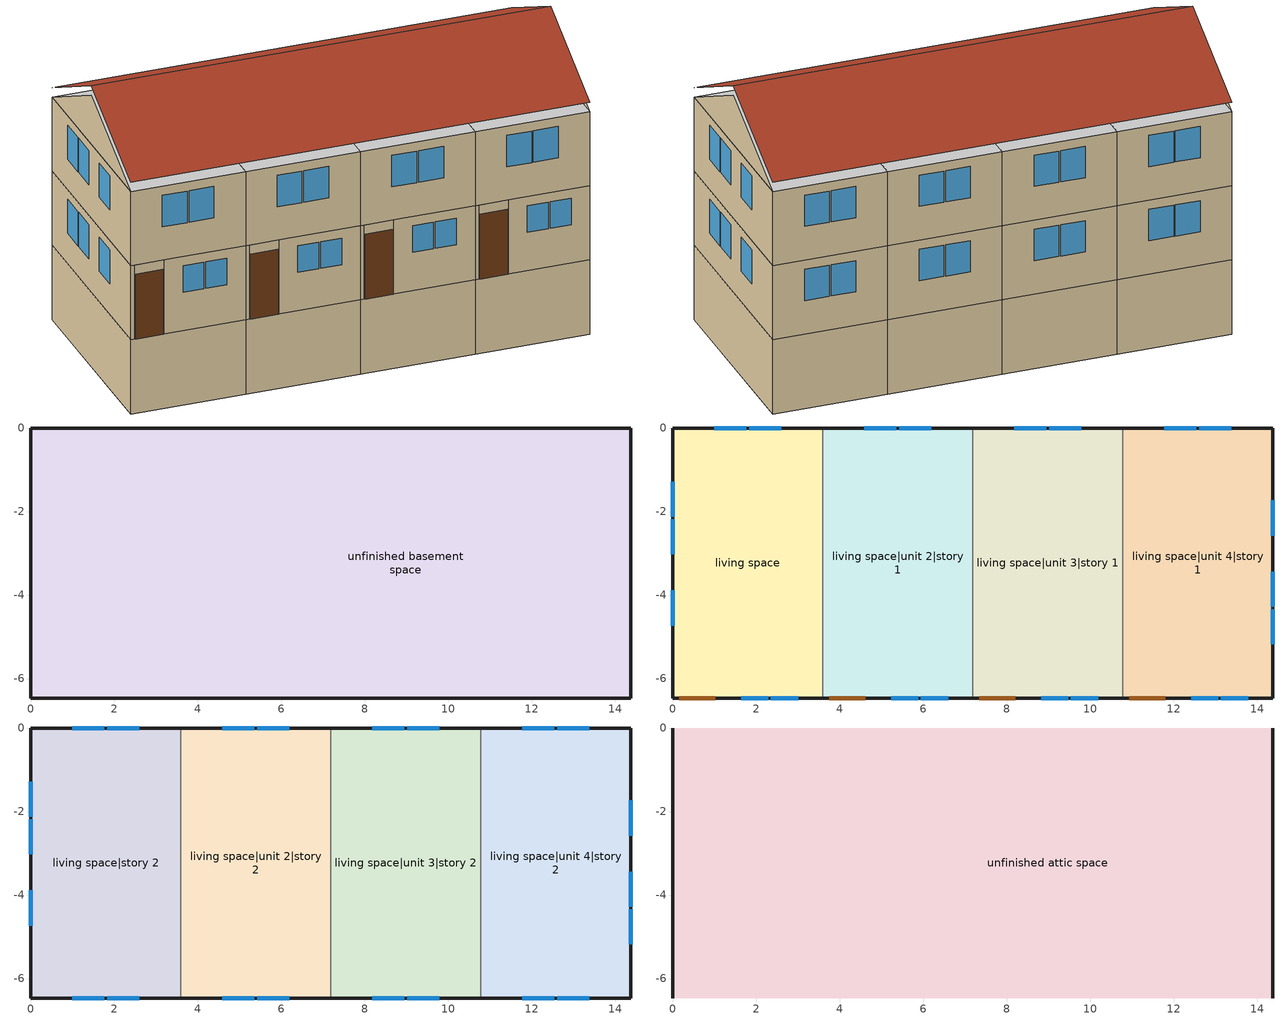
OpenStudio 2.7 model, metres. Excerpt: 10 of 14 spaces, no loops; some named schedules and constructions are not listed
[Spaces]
unfinished basement space
 floor foundation (FloorFndGrndUnfinB): 0,-6.47 0,0 3.59,0 3.59,-6.47 z-2.44
 floor foundation (FloorFndGrndUnfinB 3): 3.59,-6.47 3.59,0 7.18,0 7.18,-6.47 z-2.44
 floor foundation (FloorFndGrndUnfinB 1): 7.18,-6.47 7.18,0 10.78,0 10.78,-6.47 z-2.44
 floor foundation (FloorFndGrndUnfinB 2): 10.78,-6.47 10.78,0 14.37,0 14.37,-6.47 z-2.44
 wall foundation (WallFndGrndUnfinB): 3.59,0 0,0 0,-6.47 3.59,-6.47 z-2.44:0
 wall foundation (WallFndGrndUnfinB 3): 7.18,0 3.59,0 / 3.59,-6.47 7.18,-6.47 z-2.44:0
 wall foundation (WallFndGrndUnfinB 1): 10.78,0 7.18,0 / 7.18,-6.47 10.78,-6.47 z-2.44:0
 wall foundation (WallFndGrndUnfinB 2): 10.78,-6.47 14.37,-6.47 14.37,0 10.78,0 z-2.44:0
living space
 floor to unfinished basement space (FloorUnfinBInsFin Reversed): 0,-6.47 0,0 3.59,0 3.59,-6.47 z0
 wall outside (WallExtInsFin): 3.59,0 0,0 0,-6.47 0.13,-6.47 1.05,-6.47 3.59,-6.47 z0:2.44
 wall to living space|unit 2|story 1 (WallIntFinUninsFin Reversed): 3.59,-6.47 3.59,0 z0:2.44
 window (WindowConstruction): 1.64,-6.47 2.29,-6.47 / 2.35,-6.47 3,-6.47 z1.26:2.13; 2.6,0 1.83,0 / 1.77,0 1,0 z1.11:2.13; 0,-1.28 0,-2.12 / 0,-2.19 0,-3.03 / 0,-3.89 0,-4.73 z1.01:2.13
 door (Door): 0.15,-6.47 1.02,-6.47 z0:2.13
living space|unit 2|story 1
 floor to unfinished basement space (FloorUnfinBInsFin Reversed): 3.59,-6.47 3.59,0 7.18,0 7.18,-6.47 z0
 wall outside (WallExtInsFin): 7.18,0 3.59,0 / 3.59,-6.47 3.72,-6.47 4.64,-6.47 7.18,-6.47 z0:2.44
 wall to living space|unit 3|story 1 (WallIntFinUninsFin Reversed): 7.18,-6.47 7.18,0 z0:2.44
 window (WindowConstruction): 5.23,-6.47 5.88,-6.47 / 5.94,-6.47 6.6,-6.47 z1.26:2.13; 6.19,0 5.42,0 / 5.36,0 4.59,0 z1.11:2.13
 door (Door): 3.74,-6.47 4.62,-6.47 z0:2.13
living space|unit 3|story 1
 floor to unfinished basement space (FloorUnfinBInsFin Reversed): 7.18,-6.47 7.18,0 10.78,0 10.78,-6.47 z0
 wall outside (WallExtInsFin): 10.78,0 7.18,0 / 7.18,-6.47 7.31,-6.47 8.23,-6.47 10.78,-6.47 z0:2.44
 wall to living space|unit 4|story 1 (WallIntFinUninsFin Reversed): 10.78,-6.47 10.78,0 z0:2.44
 window (WindowConstruction): 8.82,-6.47 9.47,-6.47 / 9.54,-6.47 10.19,-6.47 z1.26:2.13; 9.78,0 9.01,0 / 8.95,0 8.18,0 z1.11:2.13
 door (Door): 7.34,-6.47 8.21,-6.47 z0:2.13
living space|unit 4|story 1
 floor to unfinished basement space (FloorUnfinBInsFin Reversed): 10.78,-6.47 10.78,0 14.37,0 14.37,-6.47 z0
 wall outside (WallExtInsFin): 10.78,-6.47 10.9,-6.47 11.82,-6.47 14.37,-6.47 14.37,0 10.78,0 z0:2.44
 window (WindowConstruction): 12.41,-6.47 13.07,-6.47 / 13.13,-6.47 13.78,-6.47 z1.26:2.13; 13.37,0 12.6,0 / 12.54,0 11.77,0 z1.11:2.13; 14.37,-5.18 14.37,-4.34 / 14.37,-4.28 14.37,-3.44 / 14.37,-2.58 14.37,-1.73 z1.01:2.13
 door (Door): 10.93,-6.47 11.8,-6.47 z0:2.13
living space|story 2
 floor to living space (FloorFinUninsFin): 0,-6.47 0,0 3.59,0 3.59,-6.47 z2.44
 wall outside (WallExtInsFin): 3.59,0 0,0 0,-6.47 3.59,-6.47 z2.44:4.88
 wall to living space|unit 2|story 2 (WallIntFinUninsFin Reversed): 3.59,-6.47 3.59,0 z2.44:4.88
 window (WindowConstruction): 0.99,-6.47 1.77,-6.47 / 1.83,-6.47 2.6,-6.47 z3.54:4.57; 2.6,0 1.83,0 / 1.77,0 1,0 z3.55:4.57; 0,-1.28 0,-2.12 / 0,-2.19 0,-3.03 / 0,-3.89 0,-4.73 z3.45:4.57
living space|unit 2|story 2
 floor to living space|unit 2|story 1 (FloorFinUninsFin): 3.59,-6.47 3.59,0 7.18,0 7.18,-6.47 z2.44
 wall outside (WallExtInsFin): 7.18,0 3.59,0 / 3.59,-6.47 7.18,-6.47 z2.44:4.88
 wall to living space|unit 3|story 2 (WallIntFinUninsFin Reversed): 7.18,-6.47 7.18,0 z2.44:4.88
 window (WindowConstruction): 4.58,-6.47 5.36,-6.47 / 5.42,-6.47 6.2,-6.47 z3.54:4.57; 6.19,0 5.42,0 / 5.36,0 4.59,0 z3.55:4.57
living space|unit 3|story 2
 floor to living space|unit 3|story 1 (FloorFinUninsFin): 7.18,-6.47 7.18,0 10.78,0 10.78,-6.47 z2.44
 wall outside (WallExtInsFin): 10.78,0 7.18,0 / 7.18,-6.47 10.78,-6.47 z2.44:4.88
 wall to living space|unit 4|story 2 (WallIntFinUninsFin Reversed): 10.78,-6.47 10.78,0 z2.44:4.88
 window (WindowConstruction): 8.17,-6.47 8.95,-6.47 / 9.01,-6.47 9.79,-6.47 z3.54:4.57; 9.78,0 9.01,0 / 8.95,0 8.18,0 z3.55:4.57
living space|unit 4|story 2
 floor to living space|unit 4|story 1 (FloorFinUninsFin): 10.78,-6.47 10.78,0 14.37,0 14.37,-6.47 z2.44
 wall outside (WallExtInsFin): 10.78,-6.47 14.37,-6.47 14.37,0 10.78,0 z2.44:4.88
 window (WindowConstruction): 11.76,-6.47 12.54,-6.47 / 12.6,-6.47 13.38,-6.47 z3.54:4.57; 13.37,0 12.6,0 / 12.54,0 11.77,0 z3.55:4.57; 14.37,-5.18 14.37,-4.34 / 14.37,-4.28 14.37,-3.44 / 14.37,-2.58 14.37,-1.73 z3.45:4.57
unfinished attic space
 floor to living space|story 2 (FloorFinInsUnfinAttic): 3.59,0 3.59,-6.47 0,-6.47 0,0 z4.88
 floor to living space|unit 2|story 2 (FloorFinInsUnfinAttic): 7.18,0 7.18,-6.47 3.59,-6.47 3.59,0 z4.88
 floor to living space|unit 3|story 2 (FloorFinInsUnfinAttic): 10.78,0 10.78,-6.47 7.18,-6.47 7.18,0 z4.88
 floor to living space|unit 4|story 2 (FloorFinInsUnfinAttic): 14.37,0 14.37,-6.47 10.78,-6.47 10.78,0 z4.88
 wall outside (WallExtUninsUnfin): 0,-3.23,6.49 0,0,4.88 0,-6.47,4.88; 14.37,-3.23,6.49 14.37,-6.47,4.88 14.37,0,4.88
 roof outside (RoofUnfinInsExt): 0,-3.23,6.8 14.37,-3.23,6.8 14.37,0,5.18 0,0,5.18; 14.37,-3.23,6.8 0,-3.23,6.8 0,-6.47,5.18 14.37,-6.47,5.18
[Construction]
FloorFinInsUnfinAttic Reversed: Drywall 0.5 in., FloorUATrussandIns, FloorUAAdditionalCeilingIns
WallIntFinUninsFin: Vinyl, Light, WallStudAndCavity 2, Drywall 0.5 in.
FloorUnfinBInsFin: FloorIns, RoofSheathing, Wood Floor, Floor Covering
FloorFinUninsFin Reversed: Floor Covering, Wood Floor, RoofSheathing, FloorFinStudAndAirFloor, Drywall 0.5 in.
[EnergyManagementSystem:Subroutine]
res_ds_res_fur_gas_asys_lk_subrout: Set f_sup = 0.13696303696303697; Set f_ret = 0.10009990009990012; Set f_OA = 0.0; Set oafrate = f_OA * res_ds_res_fur_gas_asys_AhVfr; Set suplkfrate = f_sup * res_ds_res_fur_gas_asys_AhVfr; Set retlkfrate = f_ret * res_ds_res_fur_gas_asys_AhVfr; Set res_ds_res_fur_gas_asys_AhToLiv = (@Abs (suplkfrate-retlkfrate-oafrate)); Set res_ds_res_fur_gas_asys_LivToAh = 0; Set res_ds_res_fur_gas_asys_lk_sup_fan_equiv = 0; Set res_ds_res_fur_gas_asys_lk_ret_fan_equiv = oafrate; If res_ds_res_fur_gas_asys_AhMfr>0; Set h_SA=(@HFnTdbW res_ds_res_fur_gas_asys_AhTt res_ds_res_fur_gas_asys_AhWt); Set h_AHZ=(@HFnTdbW res_ds_res_fur_gas_asys_AhT res_ds_res_fur_gas_asys_AhW); Set h_RA=(@HFnTdbW res_ds_res_fur_gas_asys_RaT res_ds_res_fur_gas_asys_RaW); Set h_fg=(@HfgAirFnWTdb res_ds_res_fur_gas_asys_AhWt res_ds_res_fur_gas_asys_AhTt); Set SALkQtot=f_sup*res_ds_res_fur_gas_asys_AhMfr*(h_RA-h_SA); Set temp1=h_fg*(res_ds_res_fur_gas_asys_RaW-res_ds_res_fur_gas_asys_AhWt); Set res_ds_res_fur_gas_asys_SupLatLkToLv = f_sup*res_ds_res_fur_gas_asys_AhMfr*temp1; Set res_ds_res_fur_gas_asys_SupSLkToLv = SALkQtot-res_ds_res_fur_gas_asys_SupLatLkToLv; Set eTm=(res_ds_res_fur_gas_asys_FanRtf/(res_ds_res_fur_gas_asys_AhMfr*1006.0))*20.169; Set eTm=0-eTm; Set temp4=res_ds_res_fur_gas_asys_AhT; Set tsup=temp4+((res_ds_res_fur_gas_asys_AhTt-res_ds_res_fur_gas_asys_AhT)*(@Exp eTm)); Set temp5=tsup-res_ds_res_fur_gas_asys_AhTt; Set res_ds_res_fur_gas_asys_SupDCnToLv = res_ds_res_fur_gas_asys_AhMfr*1006.0*temp5; Set res_ds_res_fur_gas_asys_SupDCnToAh = 0-res_ds_res_fur_gas_asys_SupDCnToLv; Set eTm=(res_ds_res_fur_gas_asys_FanRtf/(res_ds_res_fur_gas_asys_AhMfr*1006.0))*18.618; Set eTm=0-eTm; Set temp6=res_ds_res_fur_gas_asys_AhT; Set tret=temp6+((res_ds_res_fur_gas_asys_RaT-res_ds_res_fur_gas_asys_AhT)*(@Exp eTm)); Set temp7=tret-res_ds_res_fur_gas_asys_RaT; Set res_ds_res_fur_gas_asys_RetDCnToPl=res_ds_res_fur_gas_asys_AhMfr*1006.0*temp7; Set res_ds_res_fur_gas_asys_RetDCnToAh=0-res_ds_res_fur_gas_asys_RetDCnToPl; Set res_ds_res_fur_gas_asys_RetLatLk=0; Set temp2=(res_ds_res_fur_gas_asys_AhT-res_ds_res_fur_gas_asys_RaT); Set res_ds_res_fur_gas_asys_RetSLk=f_ret*res_ds_res_fur_gas_asys_AhMfr*1006.0*temp2; Set QtLkToAHZn=f_sup*res_ds_res_fur_gas_asys_AhMfr*(h_SA-h_AHZ); Set temp3=(res_ds_res_fur_gas_asys_AhWt-res_ds_res_fur_gas_asys_AhW); Set res_ds_res_fur_gas_asys_SupLatLkToAh=f_sup*res_ds_res_fur_gas_asys_AhMfr*h_fg; Set res_ds_res_fur_gas_asys_SupLatLkToAh=res_ds_res_fur_gas_asys_SupLatLkToAh*temp3; Set res_ds_res_fur_gas_asys_SupSLkToAh=QtLkToAHZn-res_ds_res_fur_gas_asys_SupLatLkToAh; Else; Set res_ds_res_fur_gas_asys_SupLatLkToLv=0; Set res_ds_res_fur_gas_asys_SupSLkToLv=0; Set res_ds_res_fur_gas_asys_SupDCnToLv=0; Set res_ds_res_fur_gas_asys_SupDCnToAh=0; Set res_ds_res_fur_gas_asys_RetDCnToPl=0; Set res_ds_res_fur_gas_asys_RetDCnToAh=0; Set res_ds_res_fur_gas_asys_RetLatLk=0; Set res_ds_res_fur_gas_asys_RetSLk=0; Set res_ds_res_fur_gas_asys_SupLatLkToAh=0; Set res_ds_res_fur_gas_asys_SupSLkToAh=0; EndIf
res_ds_res_fur_gas_unit_3_asys_lk_subrout: Set f_sup = 0.13696303696303697; Set f_ret = 0.10009990009990012; Set f_OA = 0.0; Set oafrate = f_OA * res_ds_res_fur_gas_unit_3_asys_AhVfr; Set suplkfrate = f_sup * res_ds_res_fur_gas_unit_3_asys_AhVfr; Set retlkfrate = f_ret * res_ds_res_fur_gas_unit_3_asys_AhVfr; Set res_ds_res_fur_gas_unit_3_asys_AhToLiv = (@Abs (suplkfrate-retlkfrate-oafrate)); Set res_ds_res_fur_gas_unit_3_asys_LivToAh = 0; Set res_ds_res_fur_gas_unit_3_asys_lk_sup_fan_equiv = 0; Set res_ds_res_fur_gas_unit_3_asys_lk_ret_fan_equiv = oafrate; If res_ds_res_fur_gas_unit_3_asys_AhMfr>0; Set h_SA=(@HFnTdbW res_ds_res_fur_gas_unit_3_asys_AhTt res_ds_res_fur_gas_unit_3_asys_AhWt); Set h_AHZ=(@HFnTdbW res_ds_res_fur_gas_unit_3_asys_AhT res_ds_res_fur_gas_unit_3_asys_AhW); Set h_RA=(@HFnTdbW res_ds_res_fur_gas_unit_3_asys_RaT res_ds_res_fur_gas_unit_3_asys_RaW); Set h_fg=(@HfgAirFnWTdb res_ds_res_fur_gas_unit_3_asys_AhWt res_ds_res_fur_gas_unit_3_asys_AhTt); Set SALkQtot=f_sup*res_ds_res_fur_gas_unit_3_asys_AhMfr*(h_RA-h_SA); Set temp1=h_fg*(res_ds_res_fur_gas_unit_3_asys_RaW-res_ds_res_fur_gas_unit_3_asys_AhWt); Set res_ds_res_fur_gas_unit_3_asys_SupLatLkToLv = f_sup*res_ds_res_fur_gas_unit_3_asys_AhMfr*temp1; Set res_ds_res_fur_gas_unit_3_asys_SupSLkToLv = SALkQtot-res_ds_res_fur_gas_unit_3_asys_SupLatLkToLv; Set eTm=(res_ds_res_fur_gas_unit_3_asys_FanRtf/(res_ds_res_fur_gas_unit_3_asys_AhMfr*1006.0))*20.169; Set eTm=0-eTm; Set temp4=res_ds_res_fur_gas_unit_3_asys_AhT; Set tsup=temp4+((res_ds_res_fur_gas_unit_3_asys_AhTt-res_ds_res_fur_gas_unit_3_asys_AhT)*(@Exp eTm)); Set temp5=tsup-res_ds_res_fur_gas_unit_3_asys_AhTt; Set res_ds_res_fur_gas_unit_3_asys_SupDCnToLv = res_ds_res_fur_gas_unit_3_asys_AhMfr*1006.0*temp5; Set res_ds_res_fur_gas_unit_3_asys_SupDCnToAh = 0-res_ds_res_fur_gas_unit_3_asys_SupDCnToLv; Set eTm=(res_ds_res_fur_gas_unit_3_asys_FanRtf/(res_ds_res_fur_gas_unit_3_asys_AhMfr*1006.0))*18.618; Set eTm=0-eTm; Set temp6=res_ds_res_fur_gas_unit_3_asys_AhT; Set tret=temp6+((res_ds_res_fur_gas_unit_3_asys_RaT-res_ds_res_fur_gas_unit_3_asys_AhT)*(@Exp eTm)); Set temp7=tret-res_ds_res_fur_gas_unit_3_asys_RaT; Set res_ds_res_fur_gas_unit_3_asys_RetDCnToPl=res_ds_res_fur_gas_unit_3_asys_AhMfr*1006.0*temp7; Set res_ds_res_fur_gas_unit_3_asys_RetDCnToAh=0-res_ds_res_fur_gas_unit_3_asys_RetDCnToPl; Set res_ds_res_fur_gas_unit_3_asys_RetLatLk=0; Set temp2=(res_ds_res_fur_gas_unit_3_asys_AhT-res_ds_res_fur_gas_unit_3_asys_RaT); Set res_ds_res_fur_gas_unit_3_asys_RetSLk=f_ret*res_ds_res_fur_gas_unit_3_asys_AhMfr*1006.0*temp2; Set QtLkToAHZn=f_sup*res_ds_res_fur_gas_unit_3_asys_AhMfr*(h_SA-h_AHZ); Set temp3=(res_ds_res_fur_gas_unit_3_asys_AhWt-res_ds_res_fur_gas_unit_3_asys_AhW); Set res_ds_res_fur_gas_unit_3_asys_SupLatLkToAh=f_sup*res_ds_res_fur_gas_unit_3_asys_AhMfr*h_fg; Set res_ds_res_fur_gas_unit_3_asys_SupLatLkToAh=res_ds_res_fur_gas_unit_3_asys_SupLatLkToAh*temp3; Set res_ds_res_fur_gas_unit_3_asys_SupSLkToAh=QtLkToAHZn-res_ds_res_fur_gas_unit_3_asys_SupLatLkToAh; Else; Set res_ds_res_fur_gas_unit_3_asys_SupLatLkToLv=0; Set res_ds_res_fur_gas_unit_3_asys_SupSLkToLv=0; Set res_ds_res_fur_gas_unit_3_asys_SupDCnToLv=0; Set res_ds_res_fur_gas_unit_3_asys_SupDCnToAh=0; Set res_ds_res_fur_gas_unit_3_asys_RetDCnToPl=0; Set res_ds_res_fur_gas_unit_3_asys_RetDCnToAh=0; Set res_ds_res_fur_gas_unit_3_asys_RetLatLk=0; Set res_ds_res_fur_gas_unit_3_asys_RetSLk=0; Set res_ds_res_fur_gas_unit_3_asys_SupLatLkToAh=0; Set res_ds_res_fur_gas_unit_3_asys_SupSLkToAh=0; EndIf
res_ds_res_fur_gas_unit_2_asys_lk_subrout: Set f_sup = 0.13696303696303697; Set f_ret = 0.10009990009990012; Set f_OA = 0.0; Set oafrate = f_OA * res_ds_res_fur_gas_unit_2_asys_AhVfr; Set suplkfrate = f_sup * res_ds_res_fur_gas_unit_2_asys_AhVfr; Set retlkfrate = f_ret * res_ds_res_fur_gas_unit_2_asys_AhVfr; Set res_ds_res_fur_gas_unit_2_asys_AhToLiv = (@Abs (suplkfrate-retlkfrate-oafrate)); Set res_ds_res_fur_gas_unit_2_asys_LivToAh = 0; Set res_ds_res_fur_gas_unit_2_asys_lk_sup_fan_equiv = 0; Set res_ds_res_fur_gas_unit_2_asys_lk_ret_fan_equiv = oafrate; If res_ds_res_fur_gas_unit_2_asys_AhMfr>0; Set h_SA=(@HFnTdbW res_ds_res_fur_gas_unit_2_asys_AhTt res_ds_res_fur_gas_unit_2_asys_AhWt); Set h_AHZ=(@HFnTdbW res_ds_res_fur_gas_unit_2_asys_AhT res_ds_res_fur_gas_unit_2_asys_AhW); Set h_RA=(@HFnTdbW res_ds_res_fur_gas_unit_2_asys_RaT res_ds_res_fur_gas_unit_2_asys_RaW); Set h_fg=(@HfgAirFnWTdb res_ds_res_fur_gas_unit_2_asys_AhWt res_ds_res_fur_gas_unit_2_asys_AhTt); Set SALkQtot=f_sup*res_ds_res_fur_gas_unit_2_asys_AhMfr*(h_RA-h_SA); Set temp1=h_fg*(res_ds_res_fur_gas_unit_2_asys_RaW-res_ds_res_fur_gas_unit_2_asys_AhWt); Set res_ds_res_fur_gas_unit_2_asys_SupLatLkToLv = f_sup*res_ds_res_fur_gas_unit_2_asys_AhMfr*temp1; Set res_ds_res_fur_gas_unit_2_asys_SupSLkToLv = SALkQtot-res_ds_res_fur_gas_unit_2_asys_SupLatLkToLv; Set eTm=(res_ds_res_fur_gas_unit_2_asys_FanRtf/(res_ds_res_fur_gas_unit_2_asys_AhMfr*1006.0))*20.169; Set eTm=0-eTm; Set temp4=res_ds_res_fur_gas_unit_2_asys_AhT; Set tsup=temp4+((res_ds_res_fur_gas_unit_2_asys_AhTt-res_ds_res_fur_gas_unit_2_asys_AhT)*(@Exp eTm)); Set temp5=tsup-res_ds_res_fur_gas_unit_2_asys_AhTt; Set res_ds_res_fur_gas_unit_2_asys_SupDCnToLv = res_ds_res_fur_gas_unit_2_asys_AhMfr*1006.0*temp5; Set res_ds_res_fur_gas_unit_2_asys_SupDCnToAh = 0-res_ds_res_fur_gas_unit_2_asys_SupDCnToLv; Set eTm=(res_ds_res_fur_gas_unit_2_asys_FanRtf/(res_ds_res_fur_gas_unit_2_asys_AhMfr*1006.0))*18.618; Set eTm=0-eTm; Set temp6=res_ds_res_fur_gas_unit_2_asys_AhT; Set tret=temp6+((res_ds_res_fur_gas_unit_2_asys_RaT-res_ds_res_fur_gas_unit_2_asys_AhT)*(@Exp eTm)); Set temp7=tret-res_ds_res_fur_gas_unit_2_asys_RaT; Set res_ds_res_fur_gas_unit_2_asys_RetDCnToPl=res_ds_res_fur_gas_unit_2_asys_AhMfr*1006.0*temp7; Set res_ds_res_fur_gas_unit_2_asys_RetDCnToAh=0-res_ds_res_fur_gas_unit_2_asys_RetDCnToPl; Set res_ds_res_fur_gas_unit_2_asys_RetLatLk=0; Set temp2=(res_ds_res_fur_gas_unit_2_asys_AhT-res_ds_res_fur_gas_unit_2_asys_RaT); Set res_ds_res_fur_gas_unit_2_asys_RetSLk=f_ret*res_ds_res_fur_gas_unit_2_asys_AhMfr*1006.0*temp2; Set QtLkToAHZn=f_sup*res_ds_res_fur_gas_unit_2_asys_AhMfr*(h_SA-h_AHZ); Set temp3=(res_ds_res_fur_gas_unit_2_asys_AhWt-res_ds_res_fur_gas_unit_2_asys_AhW); Set res_ds_res_fur_gas_unit_2_asys_SupLatLkToAh=f_sup*res_ds_res_fur_gas_unit_2_asys_AhMfr*h_fg; Set res_ds_res_fur_gas_unit_2_asys_SupLatLkToAh=res_ds_res_fur_gas_unit_2_asys_SupLatLkToAh*temp3; Set res_ds_res_fur_gas_unit_2_asys_SupSLkToAh=QtLkToAHZn-res_ds_res_fur_gas_unit_2_asys_SupLatLkToAh; Else; Set res_ds_res_fur_gas_unit_2_asys_SupLatLkToLv=0; Set res_ds_res_fur_gas_unit_2_asys_SupSLkToLv=0; Set res_ds_res_fur_gas_unit_2_asys_SupDCnToLv=0; Set res_ds_res_fur_gas_unit_2_asys_SupDCnToAh=0; Set res_ds_res_fur_gas_unit_2_asys_RetDCnToPl=0; Set res_ds_res_fur_gas_unit_2_asys_RetDCnToAh=0; Set res_ds_res_fur_gas_unit_2_asys_RetLatLk=0; Set res_ds_res_fur_gas_unit_2_asys_RetSLk=0; Set res_ds_res_fur_gas_unit_2_asys_SupLatLkToAh=0; Set res_ds_res_fur_gas_unit_2_asys_SupSLkToAh=0; EndIf
res_ds_res_fur_gas_unit_4_asys_lk_subrout: Set f_sup = 0.13696303696303697; Set f_ret = 0.10009990009990012; Set f_OA = 0.0; Set oafrate = f_OA * res_ds_res_fur_gas_unit_4_asys_AhVfr; Set suplkfrate = f_sup * res_ds_res_fur_gas_unit_4_asys_AhVfr; Set retlkfrate = f_ret * res_ds_res_fur_gas_unit_4_asys_AhVfr; Set res_ds_res_fur_gas_unit_4_asys_AhToLiv = (@Abs (suplkfrate-retlkfrate-oafrate)); Set res_ds_res_fur_gas_unit_4_asys_LivToAh = 0; Set res_ds_res_fur_gas_unit_4_asys_lk_sup_fan_equiv = 0; Set res_ds_res_fur_gas_unit_4_asys_lk_ret_fan_equiv = oafrate; If res_ds_res_fur_gas_unit_4_asys_AhMfr>0; Set h_SA=(@HFnTdbW res_ds_res_fur_gas_unit_4_asys_AhTt res_ds_res_fur_gas_unit_4_asys_AhWt); Set h_AHZ=(@HFnTdbW res_ds_res_fur_gas_unit_4_asys_AhT res_ds_res_fur_gas_unit_4_asys_AhW); Set h_RA=(@HFnTdbW res_ds_res_fur_gas_unit_4_asys_RaT res_ds_res_fur_gas_unit_4_asys_RaW); Set h_fg=(@HfgAirFnWTdb res_ds_res_fur_gas_unit_4_asys_AhWt res_ds_res_fur_gas_unit_4_asys_AhTt); Set SALkQtot=f_sup*res_ds_res_fur_gas_unit_4_asys_AhMfr*(h_RA-h_SA); Set temp1=h_fg*(res_ds_res_fur_gas_unit_4_asys_RaW-res_ds_res_fur_gas_unit_4_asys_AhWt); Set res_ds_res_fur_gas_unit_4_asys_SupLatLkToLv = f_sup*res_ds_res_fur_gas_unit_4_asys_AhMfr*temp1; Set res_ds_res_fur_gas_unit_4_asys_SupSLkToLv = SALkQtot-res_ds_res_fur_gas_unit_4_asys_SupLatLkToLv; Set eTm=(res_ds_res_fur_gas_unit_4_asys_FanRtf/(res_ds_res_fur_gas_unit_4_asys_AhMfr*1006.0))*20.169; Set eTm=0-eTm; Set temp4=res_ds_res_fur_gas_unit_4_asys_AhT; Set tsup=temp4+((res_ds_res_fur_gas_unit_4_asys_AhTt-res_ds_res_fur_gas_unit_4_asys_AhT)*(@Exp eTm)); Set temp5=tsup-res_ds_res_fur_gas_unit_4_asys_AhTt; Set res_ds_res_fur_gas_unit_4_asys_SupDCnToLv = res_ds_res_fur_gas_unit_4_asys_AhMfr*1006.0*temp5; Set res_ds_res_fur_gas_unit_4_asys_SupDCnToAh = 0-res_ds_res_fur_gas_unit_4_asys_SupDCnToLv; Set eTm=(res_ds_res_fur_gas_unit_4_asys_FanRtf/(res_ds_res_fur_gas_unit_4_asys_AhMfr*1006.0))*18.618; Set eTm=0-eTm; Set temp6=res_ds_res_fur_gas_unit_4_asys_AhT; Set tret=temp6+((res_ds_res_fur_gas_unit_4_asys_RaT-res_ds_res_fur_gas_unit_4_asys_AhT)*(@Exp eTm)); Set temp7=tret-res_ds_res_fur_gas_unit_4_asys_RaT; Set res_ds_res_fur_gas_unit_4_asys_RetDCnToPl=res_ds_res_fur_gas_unit_4_asys_AhMfr*1006.0*temp7; Set res_ds_res_fur_gas_unit_4_asys_RetDCnToAh=0-res_ds_res_fur_gas_unit_4_asys_RetDCnToPl; Set res_ds_res_fur_gas_unit_4_asys_RetLatLk=0; Set temp2=(res_ds_res_fur_gas_unit_4_asys_AhT-res_ds_res_fur_gas_unit_4_asys_RaT); Set res_ds_res_fur_gas_unit_4_asys_RetSLk=f_ret*res_ds_res_fur_gas_unit_4_asys_AhMfr*1006.0*temp2; Set QtLkToAHZn=f_sup*res_ds_res_fur_gas_unit_4_asys_AhMfr*(h_SA-h_AHZ); Set temp3=(res_ds_res_fur_gas_unit_4_asys_AhWt-res_ds_res_fur_gas_unit_4_asys_AhW); Set res_ds_res_fur_gas_unit_4_asys_SupLatLkToAh=f_sup*res_ds_res_fur_gas_unit_4_asys_AhMfr*h_fg; Set res_ds_res_fur_gas_unit_4_asys_SupLatLkToAh=res_ds_res_fur_gas_unit_4_asys_SupLatLkToAh*temp3; Set res_ds_res_fur_gas_unit_4_asys_SupSLkToAh=QtLkToAHZn-res_ds_res_fur_gas_unit_4_asys_SupLatLkToAh; Else; Set res_ds_res_fur_gas_unit_4_asys_SupLatLkToLv=0; Set res_ds_res_fur_gas_unit_4_asys_SupSLkToLv=0; Set res_ds_res_fur_gas_unit_4_asys_SupDCnToLv=0; Set res_ds_res_fur_gas_unit_4_asys_SupDCnToAh=0; Set res_ds_res_fur_gas_unit_4_asys_RetDCnToPl=0; Set res_ds_res_fur_gas_unit_4_asys_RetDCnToAh=0; Set res_ds_res_fur_gas_unit_4_asys_RetLatLk=0; Set res_ds_res_fur_gas_unit_4_asys_RetSLk=0; Set res_ds_res_fur_gas_unit_4_asys_SupLatLkToAh=0; Set res_ds_res_fur_gas_unit_4_asys_SupSLkToAh=0; EndIf
[Schedule:Day]
res heating setpoint allday1; res heating setpoint allday2; res heating setpoint allday3; res heating setpoint allday4; res heating setpoint allday5; res heating setpoint allday6; res heating setpoint allday7; res heating setpoint allday8; res heating setpoint allday9; res heating setpoint allday10; res heating setpoint allday11; res heating setpoint allday12: 24, 0, 21.6667
res cooling setpoint allday1; res cooling setpoint allday2; res cooling setpoint allday3; res cooling setpoint allday4; res cooling setpoint allday5; res cooling setpoint allday6; res cooling setpoint allday7; res cooling setpoint allday8; res cooling setpoint allday9; res cooling setpoint allday10; res cooling setpoint allday11; res cooling setpoint allday12: 24, 0, 24.4444
res lighting schedule allday3: 1, 0, 0.123751, 2, 0, 0.0742506, 4, 0, 0.0495004, 5, 0, 0.0539769, 6, 0, 0.145737, 7, 0, 0.342151, 8, 0, 0.432984, 9, 0, 0.451822, 10, 0, 0.456356, 11, 0, 0.443495, 12, 0, 0.425678, 13, 0, 0.412817, 14, 0, 0.409033, 15, 0, 0.410444, 16, 0, 0.422423, 17, 0, 0.463778, 18, 0, 0.567207, 19, 0, 0.736351, 20, 0, 0.89541, 21, 0, 0.928337, 22, 0, 0.807462, 23, 0, 0.499769, 24, 0, 0.249225
res lighting schedule allday4: 1, 0, 0.123751, 2, 0, 0.0742506, 4, 0, 0.0495004, 5, 0, 0.0529206, 6, 0, 0.14047, 7, 0, 0.329784, 8, 0, 0.417334, 9, 0, 0.427474, 10, 0, 0.423826, 11, 0, 0.411431, 12, 0, 0.394257, 13, 0, 0.381861, 14, 0, 0.378214, 15, 0, 0.377995, 16, 0, 0.379305, 17, 0, 0.386076, 18, 0, 0.412203, 19, 0, 0.483741, 20, 0, 0.618803, 21, 0, 0.782651, 22, 0, 0.880006, 23, 0, 0.59731, 24, 0, 0.249225
res lighting schedule allday5: 1, 0, 0.123751, 2, 0, 0.0742506, 4, 0, 0.0495004, 5, 0, 0.0518642, 6, 0, 0.135202, 7, 0, 0.317417, 8, 0, 0.401684, 9, 0, 0.403727, 10, 0, 0.392499, 11, 0, 0.380568, 12, 0, 0.364039, 13, 0, 0.352108, 14, 0, 0.348597, 15, 0, 0.348344, 16, 0, 0.349185, 17, 0, 0.353494, 18, 0, 0.37052, 19, 0, 0.419884, 20, 0, 0.522801, 21, 0, 0.670504, 22, 0, 0.799058, 23, 0, 0.582332, 24, 0, 0.249225
res lighting schedule allday6: 1, 0, 0.123751, 2, 0, 0.0742506, 4, 0, 0.0495004, 5, 0, 0.0510908, 6, 0, 0.131346, 7, 0, 0.308364, 8, 0, 0.390227, 9, 0, 0.386724, 10, 0, 0.370329, 11, 0, 0.358738, 12, 0, 0.34268, 13, 0, 0.33109, 14, 0, 0.327679, 15, 0, 0.327431, 16, 0, 0.328169, 17, 0, 0.3317, 18, 0, 0.345176, 19, 0, 0.384002, 20, 0, 0.467137, 21, 0, 0.595227, 22, 0, 0.726082, 23, 0, 0.557461, 24, 0, 0.249225
res lighting schedule allday7: 1, 0, 0.123751, 2, 0, 0.0742506, 4, 0, 0.0495004, 5, 0, 0.0508078, 6, 0, 0.129935, 7, 0, 0.30505, 8, 0, 0.386033, 9, 0, 0.380581, 10, 0, 0.362375, 11, 0, 0.350909, 12, 0, 0.335023, 13, 0, 0.323557, 14, 0, 0.320183, 15, 0, 0.319942, 16, 0, 0.320696, 17, 0, 0.324296, 18, 0, 0.337983, 19, 0, 0.377272, 20, 0, 0.461059, 21, 0, 0.589559, 22, 0, 0.71999, 23, 0, 0.553959, 24, 0, 0.249225
res lighting schedule allday8: 1, 0, 0.123751, 2, 0, 0.0742506, 4, 0, 0.0495004, 5, 0, 0.0510908, 6, 0, 0.131346, 7, 0, 0.308364, 8, 0, 0.390227, 9, 0, 0.386724, 10, 0, 0.370329, 11, 0, 0.358738, 12, 0, 0.34268, 13, 0, 0.33109, 14, 0, 0.327679, 15, 0, 0.327463, 16, 0, 0.328508, 17, 0, 0.333671, 18, 0, 0.353343, 19, 0, 0.408235, 20, 0, 0.517996, 21, 0, 0.667796, 22, 0, 0.788015, 23, 0, 0.571055, 24, 0, 0.249225
res lighting schedule allday9: 1, 0, 0.123751, 2, 0, 0.0742506, 4, 0, 0.0495004, 5, 0, 0.0518642, 6, 0, 0.135202, 7, 0, 0.317417, 8, 0, 0.401684, 9, 0, 0.403727, 10, 0, 0.392499, 11, 0, 0.380568, 12, 0, 0.364039, 13, 0, 0.352108, 14, 0, 0.348597, 15, 0, 0.34858, 16, 0, 0.351275, 17, 0, 0.363405, 18, 0, 0.404274, 19, 0, 0.501103, 20, 0, 0.656115, 21, 0, 0.806081, 22, 0, 0.850995, 23, 0, 0.561051, 24, 0, 0.249225
res lighting schedule allday10: 1, 0, 0.123751, 2, 0, 0.0742506, 4, 0, 0.0495004, 5, 0, 0.0529206, 6, 0, 0.14047, 7, 0, 0.329784, 8, 0, 0.417334, 9, 0, 0.427474, 10, 0, 0.423826, 11, 0, 0.411431, 12, 0, 0.394257, 13, 0, 0.381861, 14, 0, 0.378214, 15, 0, 0.378919, 16, 0, 0.386741, 17, 0, 0.41682, 18, 0, 0.500557, 19, 0, 0.655466, 20, 0, 0.829225, 21, 0, 0.905334, 22, 0, 0.820928, 23, 0, 0.509707, 24, 0, 0.249225
res lighting schedule allday11: 1, 0, 0.123751, 2, 0, 0.0742506, 4, 0, 0.0495004, 5, 0, 0.0539769, 6, 0, 0.145737, 7, 0, 0.342151, 8, 0, 0.432984, 9, 0, 0.451822, 10, 0, 0.456356, 11, 0, 0.443495, 12, 0, 0.425678, 13, 0, 0.412817, 14, 0, 0.409033, 15, 0, 0.421324, 16, 0, 0.481818, 17, 0, 0.61218, 18, 0, 0.804217, 19, 0, 0.945912, 20, 0, 0.918658, 21, 0, 0.747013, 22, 0, 0.56552, 23, 0, 0.493046, 24, 0, 0.249225
res lighting schedule allday12: 1, 0, 0.123751, 2, 0, 0.0742506, 4, 0, 0.0495004, 5, 0, 0.0547503, 6, 0, 0.149594, 7, 0, 0.351204, 8, 0, 0.44444, 9, 0, 0.470027, 10, 0, 0.480931, 11, 0, 0.467731, 12, 0, 0.449442, 13, 0, 0.436241, 14, 0, 0.432357, 15, 0, 0.445561, 16, 0, 0.513103, 17, 0, 0.660674, 18, 0, 0.869445, 19, 0, 1, 20, 0, 0.932675, 21, 0, 0.731582, 22, 0, 0.553643, 23, 0, 0.488328, 24, 0, 0.249225
Schedule Day 35; Schedule Day 36; Schedule Day 39; res mv_1 range exhaust schedule winter design; Schedule Day 40; res mv_1 bath exhaust schedule winter design; Schedule Day 41; Schedule Day 42; Schedule Day 45; res mv_3 range exhaust schedule winter design; Schedule Day 46; res mv_3 bath exhaust schedule winter design; Schedule Day 47; Schedule Day 48; Schedule Day 51; res mv_2 range exhaust schedule winter design; Schedule Day 52; res mv_2 bath exhaust schedule winter design; Schedule Day 53; Schedule Day 54; Schedule Day 57; res mv_4 range exhaust schedule winter design; Schedule Day 58; res mv_4 bath exhaust schedule winter design: 24, 0, 0
res nv_1 temp schedule allday1; res nv_1 temp schedule allday2; res nv_1 temp schedule allday3; res nv_1 temp schedule allday4; res nv_1 temp schedule allday11; res nv_1 temp schedule allday12; res nv_3 temp schedule allday1; res nv_3 temp schedule allday2; res nv_3 temp schedule allday3; res nv_3 temp schedule allday4; res nv_3 temp schedule allday11; res nv_3 temp schedule allday12; res nv_2 temp schedule allday1; res nv_2 temp schedule allday2; res nv_2 temp schedule allday3; res nv_2 temp schedule allday4; res nv_2 temp schedule allday11; res nv_2 temp schedule allday12; res nv_4 temp schedule allday1; res nv_4 temp schedule allday2; res nv_4 temp schedule allday3; res nv_4 temp schedule allday4; res nv_4 temp schedule allday11; res nv_4 temp schedule allday12: 24, 0, 23.8889
res nv_1 temp schedule allday5; res nv_1 temp schedule allday6; res nv_1 temp schedule allday7; res nv_1 temp schedule allday8; res nv_1 temp schedule allday9; res nv_1 temp schedule allday10; res nv_3 temp schedule allday5; res nv_3 temp schedule allday6; res nv_3 temp schedule allday7; res nv_3 temp schedule allday8; res nv_3 temp schedule allday9; res nv_3 temp schedule allday10; res nv_2 temp schedule allday5; res nv_2 temp schedule allday6; res nv_2 temp schedule allday7; res nv_2 temp schedule allday8; res nv_2 temp schedule allday9; res nv_2 temp schedule allday10; res nv_4 temp schedule allday5; res nv_4 temp schedule allday6; res nv_4 temp schedule allday7; res nv_4 temp schedule allday8; res nv_4 temp schedule allday9; res nv_4 temp schedule allday10: 24, 0, 22.2222
res nv_1 availability schedule allday1 on; res nv_1 availability schedule allday1 on 1; res nv_1 availability schedule allday1 on 2; res nv_1 availability schedule allday1 on 3; res nv_1 availability schedule allday1 on 4; res nv_1 availability schedule allday1 on 5; res nv_1 availability schedule allday1 on 6; res nv_1 availability schedule allday1 on 7; res nv_1 availability schedule allday1 on 8; res nv_1 availability schedule allday1 on 9; res nv_1 availability schedule allday1 on 10; res nv_1 availability schedule allday1 on 11; res nv_3 availability schedule allday1 on; res nv_3 availability schedule allday1 on 1; res nv_3 availability schedule allday1 on 2; res nv_3 availability schedule allday1 on 3; res nv_3 availability schedule allday1 on 4; res nv_3 availability schedule allday1 on 5; res nv_3 availability schedule allday1 on 6; res nv_3 availability schedule allday1 on 7; res nv_3 availability schedule allday1 on 8; res nv_3 availability schedule allday1 on 9; res nv_3 availability schedule allday1 on 10; res nv_3 availability schedule allday1 on 11; res nv_2 availability schedule allday1 on; res nv_2 availability schedule allday1 on 1; res nv_2 availability schedule allday1 on 2; res nv_2 availability schedule allday1 on 3; res nv_2 availability schedule allday1 on 4; res nv_2 availability schedule allday1 on 5; res nv_2 availability schedule allday1 on 6; res nv_2 availability schedule allday1 on 7; res nv_2 availability schedule allday1 on 8; res nv_2 availability schedule allday1 on 9; res nv_2 availability schedule allday1 on 10; res nv_2 availability schedule allday1 on 11; res nv_4 availability schedule allday1 on; res nv_4 availability schedule allday1 on 1; res nv_4 availability schedule allday1 on 2; res nv_4 availability schedule allday1 on 3; res nv_4 availability schedule allday1 on 4; res nv_4 availability schedule allday1 on 5; res nv_4 availability schedule allday1 on 6; res nv_4 availability schedule allday1 on 7; res nv_4 availability schedule allday1 on 8; res nv_4 availability schedule allday1 on 9; res nv_4 availability schedule allday1 on 10; res nv_4 availability schedule allday1 on 11: 1, 0, 1, 2, 0, 1, 3, 0, 1, 4, 0, 1, 5, 0, 1, 6, 0, 1, 7, 0, 1, 8, 0, 1, 9, 0, 1, 10, 0, 1, 11, 0, 1, 12, 0, 1, 13, 0, 1, 14, 0, 1, 15, 0, 1, 16, 0, 1, 17, 0, 1, 18, 0, 1, 19, 0, 1, 20, 0, 1, 21, 0, 1, 22, 0, 1, 23, 0, 1, 24, 0, 1
res mv_1 range exhaust schedule allday1; res mv_1 range exhaust schedule allday2; res mv_1 range exhaust schedule allday3; res mv_1 range exhaust schedule allday4; res mv_1 range exhaust schedule allday5; res mv_1 range exhaust schedule allday6; res mv_1 range exhaust schedule allday7; res mv_1 range exhaust schedule allday8; res mv_1 range exhaust schedule allday9; res mv_1 range exhaust schedule allday10; res mv_1 range exhaust schedule allday11; res mv_1 range exhaust schedule allday12; res mv_3 range exhaust schedule allday1; res mv_3 range exhaust schedule allday2; res mv_3 range exhaust schedule allday3; res mv_3 range exhaust schedule allday4; res mv_3 range exhaust schedule allday5; res mv_3 range exhaust schedule allday6; res mv_3 range exhaust schedule allday7; res mv_3 range exhaust schedule allday8; res mv_3 range exhaust schedule allday9; res mv_3 range exhaust schedule allday10; res mv_3 range exhaust schedule allday11; res mv_3 range exhaust schedule allday12; res mv_2 range exhaust schedule allday1; res mv_2 range exhaust schedule allday2; res mv_2 range exhaust schedule allday3; res mv_2 range exhaust schedule allday4; res mv_2 range exhaust schedule allday5; res mv_2 range exhaust schedule allday6; res mv_2 range exhaust schedule allday7; res mv_2 range exhaust schedule allday8; res mv_2 range exhaust schedule allday9; res mv_2 range exhaust schedule allday10; res mv_2 range exhaust schedule allday11; res mv_2 range exhaust schedule allday12; res mv_4 range exhaust schedule allday1; res mv_4 range exhaust schedule allday2; res mv_4 range exhaust schedule allday3; res mv_4 range exhaust schedule allday4; res mv_4 range exhaust schedule allday5; res mv_4 range exhaust schedule allday6; res mv_4 range exhaust schedule allday7; res mv_4 range exhaust schedule allday8; res mv_4 range exhaust schedule allday9; res mv_4 range exhaust schedule allday10; res mv_4 range exhaust schedule allday11; res mv_4 range exhaust schedule allday12: 15, 0, 0, 16, 0, 1, 24, 0, 0
res mv_1 range exhaust schedule summer design; res mv_1 bath exhaust schedule summer design; res mv_3 range exhaust schedule summer design; res mv_3 bath exhaust schedule summer design; res mv_2 range exhaust schedule summer design; res mv_2 bath exhaust schedule summer design; res mv_4 range exhaust schedule summer design; res mv_4 bath exhaust schedule summer design: 24, 0, 1
res mv_1 bath exhaust schedule allday1; res mv_1 bath exhaust schedule allday2; res mv_1 bath exhaust schedule allday3; res mv_1 bath exhaust schedule allday4; res mv_1 bath exhaust schedule allday5; res mv_1 bath exhaust schedule allday6; res mv_1 bath exhaust schedule allday7; res mv_1 bath exhaust schedule allday8; res mv_1 bath exhaust schedule allday9; res mv_1 bath exhaust schedule allday10; res mv_1 bath exhaust schedule allday11; res mv_1 bath exhaust schedule allday12; res mv_3 bath exhaust schedule allday1; res mv_3 bath exhaust schedule allday2; res mv_3 bath exhaust schedule allday3; res mv_3 bath exhaust schedule allday4; res mv_3 bath exhaust schedule allday5; res mv_3 bath exhaust schedule allday6; res mv_3 bath exhaust schedule allday7; res mv_3 bath exhaust schedule allday8; res mv_3 bath exhaust schedule allday9; res mv_3 bath exhaust schedule allday10; res mv_3 bath exhaust schedule allday11; res mv_3 bath exhaust schedule allday12; res mv_2 bath exhaust schedule allday1; res mv_2 bath exhaust schedule allday2; res mv_2 bath exhaust schedule allday3; res mv_2 bath exhaust schedule allday4; res mv_2 bath exhaust schedule allday5; res mv_2 bath exhaust schedule allday6; res mv_2 bath exhaust schedule allday7; res mv_2 bath exhaust schedule allday8; res mv_2 bath exhaust schedule allday9; res mv_2 bath exhaust schedule allday10; res mv_2 bath exhaust schedule allday11; res mv_2 bath exhaust schedule allday12; res mv_4 bath exhaust schedule allday1; res mv_4 bath exhaust schedule allday2; res mv_4 bath exhaust schedule allday3; res mv_4 bath exhaust schedule allday4; res mv_4 bath exhaust schedule allday5; res mv_4 bath exhaust schedule allday6; res mv_4 bath exhaust schedule allday7; res mv_4 bath exhaust schedule allday8; res mv_4 bath exhaust schedule allday9; res mv_4 bath exhaust schedule allday10; res mv_4 bath exhaust schedule allday11; res mv_4 bath exhaust schedule allday12: 4, 0, 0, 5, 0, 1, 24, 0, 0
[Schedule:Rule] Apply Monday=Yes; Apply Wednesday=Yes; Apply Friday=Yes; Date Specification Type=DateRange; Start Day=1
Name | Schedule Ruleset | Rule Order | Day Schedule | Apply Sunday | Apply Tuesday | Apply Thursday | Apply Saturday | Start Month | End Month | End Day
res nv_1 temp schedule allday ruleset1 | res nv_1 temp schedule | 11 | res nv_1 temp schedule allday1 | Yes | Yes | Yes | Yes | 1 | 1 | 31
res nv_1 temp schedule allday ruleset2 | res nv_1 temp schedule | 10 | res nv_1 temp schedule allday2 | Yes | Yes | Yes | Yes | 2 | 2 | 28
res nv_1 temp schedule allday ruleset3 | res nv_1 temp schedule | 9 | res nv_1 temp schedule allday3 | Yes | Yes | Yes | Yes | 3 | 3 | 31
res nv_1 temp schedule allday ruleset4 | res nv_1 temp schedule | 8 | res nv_1 temp schedule allday4 | Yes | Yes | Yes | Yes | 4 | 4 | 30
res nv_1 temp schedule allday ruleset5 | res nv_1 temp schedule | 7 | res nv_1 temp schedule allday5 | Yes | Yes | Yes | Yes | 5 | 5 | 31
res nv_1 temp schedule allday ruleset6 | res nv_1 temp schedule | 6 | res nv_1 temp schedule allday6 | Yes | Yes | Yes | Yes | 6 | 6 | 30
res nv_1 temp schedule allday ruleset7 | res nv_1 temp schedule | 5 | res nv_1 temp schedule allday7 | Yes | Yes | Yes | Yes | 7 | 7 | 31
res nv_1 temp schedule allday ruleset8 | res nv_1 temp schedule | 4 | res nv_1 temp schedule allday8 | Yes | Yes | Yes | Yes | 8 | 8 | 31
res nv_1 temp schedule allday ruleset9 | res nv_1 temp schedule | 3 | res nv_1 temp schedule allday9 | Yes | Yes | Yes | Yes | 9 | 9 | 30
res nv_1 temp schedule allday ruleset10 | res nv_1 temp schedule | 2 | res nv_1 temp schedule allday10 | Yes | Yes | Yes | Yes | 10 | 10 | 31
res nv_1 temp schedule allday ruleset11 | res nv_1 temp schedule | 1 | res nv_1 temp schedule allday11 | Yes | Yes | Yes | Yes | 11 | 11 | 30
res nv_1 temp schedule allday ruleset12 | res nv_1 temp schedule | 0 | res nv_1 temp schedule allday12 | Yes | Yes | Yes | Yes | 12 | 12 | 31
res nv_1 availability schedule allday ruleset1 on | res nv_1 avail schedule | 11 | res nv_1 availability schedule allday1 on |  |  |  |  | 1 | 1 | 31
res nv_1 availability schedule allday ruleset2 on | res nv_1 avail schedule | 10 | res nv_1 availability schedule allday1 on 1 |  |  |  |  | 2 | 2 | 28
res nv_1 availability schedule allday ruleset3 on | res nv_1 avail schedule | 9 | res nv_1 availability schedule allday1 on 2 |  |  |  |  | 3 | 3 | 31
res nv_1 availability schedule allday ruleset4 on | res nv_1 avail schedule | 8 | res nv_1 availability schedule allday1 on 3 |  |  |  |  | 4 | 4 | 30
res nv_1 availability schedule allday ruleset5 on | res nv_1 avail schedule | 7 | res nv_1 availability schedule allday1 on 4 |  |  |  |  | 5 | 5 | 31
res nv_1 availability schedule allday ruleset6 on | res nv_1 avail schedule | 6 | res nv_1 availability schedule allday1 on 5 |  |  |  |  | 6 | 6 | 30
res nv_1 availability schedule allday ruleset7 on | res nv_1 avail schedule | 5 | res nv_1 availability schedule allday1 on 6 |  |  |  |  | 7 | 7 | 31
res nv_1 availability schedule allday ruleset8 on | res nv_1 avail schedule | 4 | res nv_1 availability schedule allday1 on 7 |  |  |  |  | 8 | 8 | 31
res nv_1 availability schedule allday ruleset9 on | res nv_1 avail schedule | 3 | res nv_1 availability schedule allday1 on 8 |  |  |  |  | 9 | 9 | 30
res nv_1 availability schedule allday ruleset10 on | res nv_1 avail schedule | 2 | res nv_1 availability schedule allday1 on 9 |  |  |  |  | 10 | 10 | 31
res nv_1 availability schedule allday ruleset11 on | res nv_1 avail schedule | 1 | res nv_1 availability schedule allday1 on 10 |  |  |  |  | 11 | 11 | 30
res nv_1 availability schedule allday ruleset12 on | res nv_1 avail schedule | 0 | res nv_1 availability schedule allday1 on 11 |  |  |  |  | 12 | 12 | 31
res mv_1 range exhaust schedule allday ruleset1 | res mv_1 range exhaust schedule | 11 | res mv_1 range exhaust schedule allday1 | Yes | Yes | Yes | Yes | 1 | 1 | 31
res mv_1 range exhaust schedule allday ruleset2 | res mv_1 range exhaust schedule | 10 | res mv_1 range exhaust schedule allday2 | Yes | Yes | Yes | Yes | 2 | 2 | 28
res mv_1 range exhaust schedule allday ruleset3 | res mv_1 range exhaust schedule | 9 | res mv_1 range exhaust schedule allday3 | Yes | Yes | Yes | Yes | 3 | 3 | 31
res mv_1 range exhaust schedule allday ruleset4 | res mv_1 range exhaust schedule | 8 | res mv_1 range exhaust schedule allday4 | Yes | Yes | Yes | Yes | 4 | 4 | 30
res mv_1 range exhaust schedule allday ruleset5 | res mv_1 range exhaust schedule | 7 | res mv_1 range exhaust schedule allday5 | Yes | Yes | Yes | Yes | 5 | 5 | 31
res mv_1 range exhaust schedule allday ruleset6 | res mv_1 range exhaust schedule | 6 | res mv_1 range exhaust schedule allday6 | Yes | Yes | Yes | Yes | 6 | 6 | 30
res mv_1 range exhaust schedule allday ruleset7 | res mv_1 range exhaust schedule | 5 | res mv_1 range exhaust schedule allday7 | Yes | Yes | Yes | Yes | 7 | 7 | 31
res mv_1 range exhaust schedule allday ruleset8 | res mv_1 range exhaust schedule | 4 | res mv_1 range exhaust schedule allday8 | Yes | Yes | Yes | Yes | 8 | 8 | 31
res mv_1 range exhaust schedule allday ruleset9 | res mv_1 range exhaust schedule | 3 | res mv_1 range exhaust schedule allday9 | Yes | Yes | Yes | Yes | 9 | 9 | 30
res mv_1 range exhaust schedule allday ruleset10 | res mv_1 range exhaust schedule | 2 | res mv_1 range exhaust schedule allday10 | Yes | Yes | Yes | Yes | 10 | 10 | 31
res mv_1 range exhaust schedule allday ruleset11 | res mv_1 range exhaust schedule | 1 | res mv_1 range exhaust schedule allday11 | Yes | Yes | Yes | Yes | 11 | 11 | 30
res mv_1 range exhaust schedule allday ruleset12 | res mv_1 range exhaust schedule | 0 | res mv_1 range exhaust schedule allday12 | Yes | Yes | Yes | Yes | 12 | 12 | 31
res mv_1 bath exhaust schedule allday ruleset1 | res mv_1 bath exhaust schedule | 11 | res mv_1 bath exhaust schedule allday1 | Yes | Yes | Yes | Yes | 1 | 1 | 31
res mv_1 bath exhaust schedule allday ruleset2 | res mv_1 bath exhaust schedule | 10 | res mv_1 bath exhaust schedule allday2 | Yes | Yes | Yes | Yes | 2 | 2 | 28
res mv_1 bath exhaust schedule allday ruleset3 | res mv_1 bath exhaust schedule | 9 | res mv_1 bath exhaust schedule allday3 | Yes | Yes | Yes | Yes | 3 | 3 | 31
res mv_1 bath exhaust schedule allday ruleset4 | res mv_1 bath exhaust schedule | 8 | res mv_1 bath exhaust schedule allday4 | Yes | Yes | Yes | Yes | 4 | 4 | 30
res mv_1 bath exhaust schedule allday ruleset5 | res mv_1 bath exhaust schedule | 7 | res mv_1 bath exhaust schedule allday5 | Yes | Yes | Yes | Yes | 5 | 5 | 31
res mv_1 bath exhaust schedule allday ruleset6 | res mv_1 bath exhaust schedule | 6 | res mv_1 bath exhaust schedule allday6 | Yes | Yes | Yes | Yes | 6 | 6 | 30
res mv_1 bath exhaust schedule allday ruleset7 | res mv_1 bath exhaust schedule | 5 | res mv_1 bath exhaust schedule allday7 | Yes | Yes | Yes | Yes | 7 | 7 | 31
res mv_1 bath exhaust schedule allday ruleset8 | res mv_1 bath exhaust schedule | 4 | res mv_1 bath exhaust schedule allday8 | Yes | Yes | Yes | Yes | 8 | 8 | 31
res mv_1 bath exhaust schedule allday ruleset9 | res mv_1 bath exhaust schedule | 3 | res mv_1 bath exhaust schedule allday9 | Yes | Yes | Yes | Yes | 9 | 9 | 30
res mv_1 bath exhaust schedule allday ruleset10 | res mv_1 bath exhaust schedule | 2 | res mv_1 bath exhaust schedule allday10 | Yes | Yes | Yes | Yes | 10 | 10 | 31
res mv_1 bath exhaust schedule allday ruleset11 | res mv_1 bath exhaust schedule | 1 | res mv_1 bath exhaust schedule allday11 | Yes | Yes | Yes | Yes | 11 | 11 | 30
res mv_1 bath exhaust schedule allday ruleset12 | res mv_1 bath exhaust schedule | 0 | res mv_1 bath exhaust schedule allday12 | Yes | Yes | Yes | Yes | 12 | 12 | 31
res nv_3 temp schedule allday ruleset1 | res nv_3 temp schedule | 11 | res nv_3 temp schedule allday1 | Yes | Yes | Yes | Yes | 1 | 1 | 31
res nv_3 temp schedule allday ruleset2 | res nv_3 temp schedule | 10 | res nv_3 temp schedule allday2 | Yes | Yes | Yes | Yes | 2 | 2 | 28
res nv_3 temp schedule allday ruleset3 | res nv_3 temp schedule | 9 | res nv_3 temp schedule allday3 | Yes | Yes | Yes | Yes | 3 | 3 | 31
res nv_3 temp schedule allday ruleset4 | res nv_3 temp schedule | 8 | res nv_3 temp schedule allday4 | Yes | Yes | Yes | Yes | 4 | 4 | 30
res nv_3 temp schedule allday ruleset5 | res nv_3 temp schedule | 7 | res nv_3 temp schedule allday5 | Yes | Yes | Yes | Yes | 5 | 5 | 31
res nv_3 temp schedule allday ruleset6 | res nv_3 temp schedule | 6 | res nv_3 temp schedule allday6 | Yes | Yes | Yes | Yes | 6 | 6 | 30
res nv_3 temp schedule allday ruleset7 | res nv_3 temp schedule | 5 | res nv_3 temp schedule allday7 | Yes | Yes | Yes | Yes | 7 | 7 | 31
res nv_3 temp schedule allday ruleset8 | res nv_3 temp schedule | 4 | res nv_3 temp schedule allday8 | Yes | Yes | Yes | Yes | 8 | 8 | 31
res nv_3 temp schedule allday ruleset9 | res nv_3 temp schedule | 3 | res nv_3 temp schedule allday9 | Yes | Yes | Yes | Yes | 9 | 9 | 30
res nv_3 temp schedule allday ruleset10 | res nv_3 temp schedule | 2 | res nv_3 temp schedule allday10 | Yes | Yes | Yes | Yes | 10 | 10 | 31
res nv_3 temp schedule allday ruleset11 | res nv_3 temp schedule | 1 | res nv_3 temp schedule allday11 | Yes | Yes | Yes | Yes | 11 | 11 | 30
res nv_3 temp schedule allday ruleset12 | res nv_3 temp schedule | 0 | res nv_3 temp schedule allday12 | Yes | Yes | Yes | Yes | 12 | 12 | 31
res nv_3 availability schedule allday ruleset1 on | res nv_3 avail schedule | 11 | res nv_3 availability schedule allday1 on |  |  |  |  | 1 | 1 | 31
res nv_3 availability schedule allday ruleset2 on | res nv_3 avail schedule | 10 | res nv_3 availability schedule allday1 on 1 |  |  |  |  | 2 | 2 | 28
res nv_3 availability schedule allday ruleset3 on | res nv_3 avail schedule | 9 | res nv_3 availability schedule allday1 on 2 |  |  |  |  | 3 | 3 | 31
res nv_3 availability schedule allday ruleset4 on | res nv_3 avail schedule | 8 | res nv_3 availability schedule allday1 on 3 |  |  |  |  | 4 | 4 | 30
res nv_3 availability schedule allday ruleset5 on | res nv_3 avail schedule | 7 | res nv_3 availability schedule allday1 on 4 |  |  |  |  | 5 | 5 | 31
res nv_3 availability schedule allday ruleset6 on | res nv_3 avail schedule | 6 | res nv_3 availability schedule allday1 on 5 |  |  |  |  | 6 | 6 | 30
res nv_3 availability schedule allday ruleset7 on | res nv_3 avail schedule | 5 | res nv_3 availability schedule allday1 on 6 |  |  |  |  | 7 | 7 | 31
res nv_3 availability schedule allday ruleset8 on | res nv_3 avail schedule | 4 | res nv_3 availability schedule allday1 on 7 |  |  |  |  | 8 | 8 | 31
res nv_3 availability schedule allday ruleset9 on | res nv_3 avail schedule | 3 | res nv_3 availability schedule allday1 on 8 |  |  |  |  | 9 | 9 | 30
res nv_3 availability schedule allday ruleset10 on | res nv_3 avail schedule | 2 | res nv_3 availability schedule allday1 on 9 |  |  |  |  | 10 | 10 | 31
res nv_3 availability schedule allday ruleset11 on | res nv_3 avail schedule | 1 | res nv_3 availability schedule allday1 on 10 |  |  |  |  | 11 | 11 | 30
res nv_3 availability schedule allday ruleset12 on | res nv_3 avail schedule | 0 | res nv_3 availability schedule allday1 on 11 |  |  |  |  | 12 | 12 | 31
res mv_3 range exhaust schedule allday ruleset1 | res mv_3 range exhaust schedule | 11 | res mv_3 range exhaust schedule allday1 | Yes | Yes | Yes | Yes | 1 | 1 | 31
res mv_3 range exhaust schedule allday ruleset2 | res mv_3 range exhaust schedule | 10 | res mv_3 range exhaust schedule allday2 | Yes | Yes | Yes | Yes | 2 | 2 | 28
res mv_3 range exhaust schedule allday ruleset3 | res mv_3 range exhaust schedule | 9 | res mv_3 range exhaust schedule allday3 | Yes | Yes | Yes | Yes | 3 | 3 | 31
res mv_3 range exhaust schedule allday ruleset4 | res mv_3 range exhaust schedule | 8 | res mv_3 range exhaust schedule allday4 | Yes | Yes | Yes | Yes | 4 | 4 | 30
res mv_3 range exhaust schedule allday ruleset5 | res mv_3 range exhaust schedule | 7 | res mv_3 range exhaust schedule allday5 | Yes | Yes | Yes | Yes | 5 | 5 | 31
res mv_3 range exhaust schedule allday ruleset6 | res mv_3 range exhaust schedule | 6 | res mv_3 range exhaust schedule allday6 | Yes | Yes | Yes | Yes | 6 | 6 | 30
res mv_3 range exhaust schedule allday ruleset7 | res mv_3 range exhaust schedule | 5 | res mv_3 range exhaust schedule allday7 | Yes | Yes | Yes | Yes | 7 | 7 | 31
res mv_3 range exhaust schedule allday ruleset8 | res mv_3 range exhaust schedule | 4 | res mv_3 range exhaust schedule allday8 | Yes | Yes | Yes | Yes | 8 | 8 | 31
res mv_3 range exhaust schedule allday ruleset9 | res mv_3 range exhaust schedule | 3 | res mv_3 range exhaust schedule allday9 | Yes | Yes | Yes | Yes | 9 | 9 | 30
res mv_3 range exhaust schedule allday ruleset10 | res mv_3 range exhaust schedule | 2 | res mv_3 range exhaust schedule allday10 | Yes | Yes | Yes | Yes | 10 | 10 | 31
res mv_3 range exhaust schedule allday ruleset11 | res mv_3 range exhaust schedule | 1 | res mv_3 range exhaust schedule allday11 | Yes | Yes | Yes | Yes | 11 | 11 | 30
res mv_3 range exhaust schedule allday ruleset12 | res mv_3 range exhaust schedule | 0 | res mv_3 range exhaust schedule allday12 | Yes | Yes | Yes | Yes | 12 | 12 | 31
res mv_3 bath exhaust schedule allday ruleset1 | res mv_3 bath exhaust schedule | 11 | res mv_3 bath exhaust schedule allday1 | Yes | Yes | Yes | Yes | 1 | 1 | 31
res mv_3 bath exhaust schedule allday ruleset2 | res mv_3 bath exhaust schedule | 10 | res mv_3 bath exhaust schedule allday2 | Yes | Yes | Yes | Yes | 2 | 2 | 28
res mv_3 bath exhaust schedule allday ruleset3 | res mv_3 bath exhaust schedule | 9 | res mv_3 bath exhaust schedule allday3 | Yes | Yes | Yes | Yes | 3 | 3 | 31
res mv_3 bath exhaust schedule allday ruleset4 | res mv_3 bath exhaust schedule | 8 | res mv_3 bath exhaust schedule allday4 | Yes | Yes | Yes | Yes | 4 | 4 | 30
res mv_3 bath exhaust schedule allday ruleset5 | res mv_3 bath exhaust schedule | 7 | res mv_3 bath exhaust schedule allday5 | Yes | Yes | Yes | Yes | 5 | 5 | 31
res mv_3 bath exhaust schedule allday ruleset6 | res mv_3 bath exhaust schedule | 6 | res mv_3 bath exhaust schedule allday6 | Yes | Yes | Yes | Yes | 6 | 6 | 30
res mv_3 bath exhaust schedule allday ruleset7 | res mv_3 bath exhaust schedule | 5 | res mv_3 bath exhaust schedule allday7 | Yes | Yes | Yes | Yes | 7 | 7 | 31
res mv_3 bath exhaust schedule allday ruleset8 | res mv_3 bath exhaust schedule | 4 | res mv_3 bath exhaust schedule allday8 | Yes | Yes | Yes | Yes | 8 | 8 | 31
res mv_3 bath exhaust schedule allday ruleset9 | res mv_3 bath exhaust schedule | 3 | res mv_3 bath exhaust schedule allday9 | Yes | Yes | Yes | Yes | 9 | 9 | 30
res mv_3 bath exhaust schedule allday ruleset10 | res mv_3 bath exhaust schedule | 2 | res mv_3 bath exhaust schedule allday10 | Yes | Yes | Yes | Yes | 10 | 10 | 31
res mv_3 bath exhaust schedule allday ruleset11 | res mv_3 bath exhaust schedule | 1 | res mv_3 bath exhaust schedule allday11 | Yes | Yes | Yes | Yes | 11 | 11 | 30
res mv_3 bath exhaust schedule allday ruleset12 | res mv_3 bath exhaust schedule | 0 | res mv_3 bath exhaust schedule allday12 | Yes | Yes | Yes | Yes | 12 | 12 | 31
res nv_2 temp schedule allday ruleset1 | res nv_2 temp schedule | 11 | res nv_2 temp schedule allday1 | Yes | Yes | Yes | Yes | 1 | 1 | 31
res nv_2 temp schedule allday ruleset2 | res nv_2 temp schedule | 10 | res nv_2 temp schedule allday2 | Yes | Yes | Yes | Yes | 2 | 2 | 28
res nv_2 temp schedule allday ruleset3 | res nv_2 temp schedule | 9 | res nv_2 temp schedule allday3 | Yes | Yes | Yes | Yes | 3 | 3 | 31
res nv_2 temp schedule allday ruleset4 | res nv_2 temp schedule | 8 | res nv_2 temp schedule allday4 | Yes | Yes | Yes | Yes | 4 | 4 | 30
res nv_2 temp schedule allday ruleset5 | res nv_2 temp schedule | 7 | res nv_2 temp schedule allday5 | Yes | Yes | Yes | Yes | 5 | 5 | 31
res nv_2 temp schedule allday ruleset6 | res nv_2 temp schedule | 6 | res nv_2 temp schedule allday6 | Yes | Yes | Yes | Yes | 6 | 6 | 30
res nv_2 temp schedule allday ruleset7 | res nv_2 temp schedule | 5 | res nv_2 temp schedule allday7 | Yes | Yes | Yes | Yes | 7 | 7 | 31
res nv_2 temp schedule allday ruleset8 | res nv_2 temp schedule | 4 | res nv_2 temp schedule allday8 | Yes | Yes | Yes | Yes | 8 | 8 | 31
res nv_2 temp schedule allday ruleset9 | res nv_2 temp schedule | 3 | res nv_2 temp schedule allday9 | Yes | Yes | Yes | Yes | 9 | 9 | 30
res nv_2 temp schedule allday ruleset10 | res nv_2 temp schedule | 2 | res nv_2 temp schedule allday10 | Yes | Yes | Yes | Yes | 10 | 10 | 31
